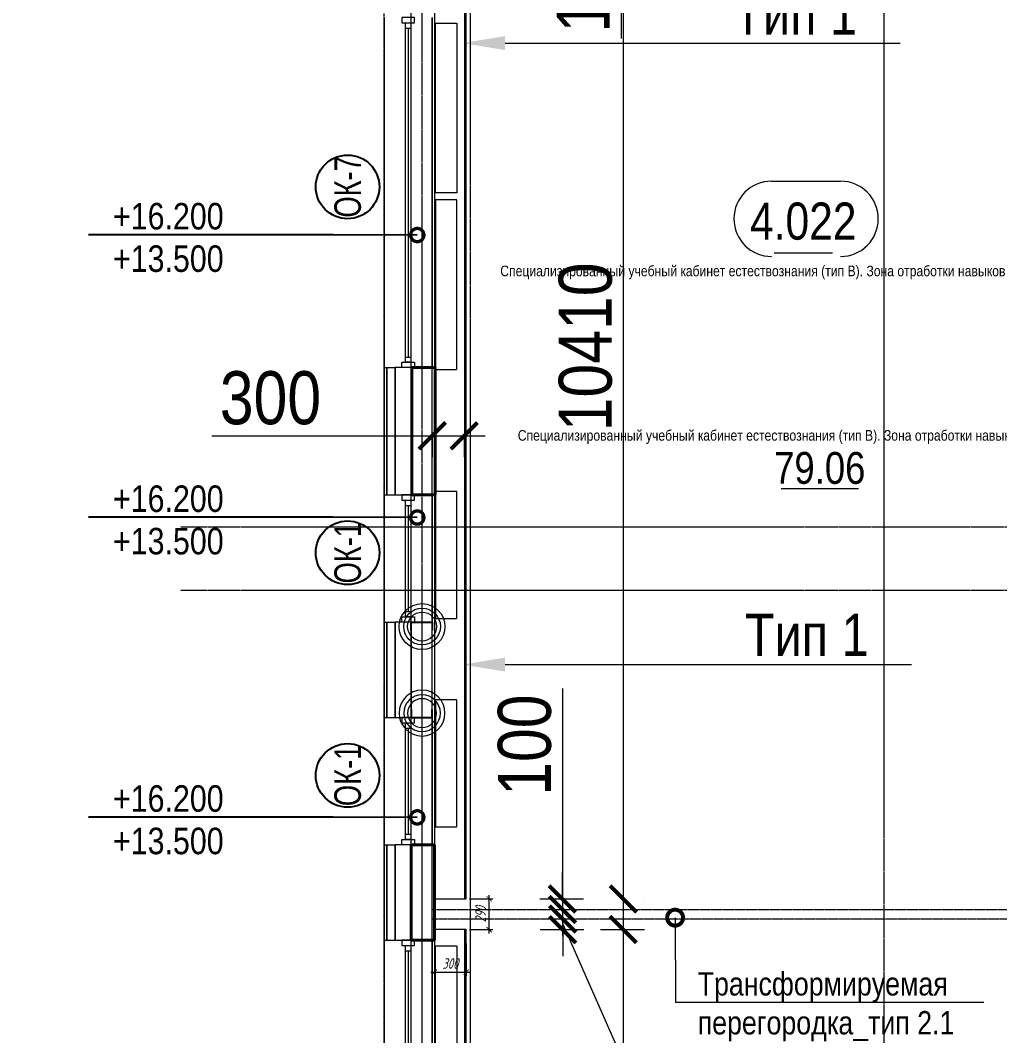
# Model space of a CAD drawing. Header units: millimetres. Extents: x -65509 to 912790, y 446 to 713294.
# Drawn here: x 431416 to 440651, y 537783 to 547358 of the extents above; entities that cross this region are included whole.
import ezdxf
from ezdxf import colors
from ezdxf.entities.mleader import LeaderData, LeaderLine
from ezdxf.enums import TextEntityAlignment as Align
from ezdxf.math import Vec2, Vec3

# ---------------------------------------------------------------- set-up
doc = ezdxf.new("R2010")
doc.units = ezdxf.units.MM
for name, pattern in [('ADSK_Невидимые', [5, 3, -2]), ('CENTER2', [28.575, 19.05, -3.175, 3.175, -3.175]), ('DASHED', [19.05, 12.7, -6.35]), ('HIDDEN2', [4.7625, 3.175, -1.5875])]:
    doc.linetypes.add(name, pattern=pattern)
doc.layers.get('Defpoints').update_dxf_attribs({"color": 250})
for name, color, linetype, lineweight in [('A-AREA', 250, 'Continuous', 15), ('A-Wall_Материал_Газоблок_Контур', 250, 'Continuous', 0), ('АР_Area', 250, 'Continuous', 5), ('АР_Колонны', 250, 'Continuous', 30), ('АР_Окна', 250, 'Continuous', 5), ('АР_Окна марка', 250, 'Continuous', 9), ('АР_площадь пом', 250, 'Continuous', 5), ('АР_Размеры обшивки', 250, 'Continuous', 5), ('АР_Стены ЖБ', 250, 'Continuous', 35), ('АР_Стены ПЕНОблок', 250, 'Continuous', 20), ('АР_Тонкая', 250, 'Continuous', 5), ('АР_Утеплитель', 250, 'Continuous', 0), ('КМ_Фахверки', 250, 'Continuous', 25), ('Марка окна', 250, 'Continuous', 25), ('Размеры зашивки ГКЛ', 250, 'Continuous', 0), ('РД_Оси_100', 250, 'Continuous', 0), ('ТХ_Оборудование', 250, 'Continuous', 9)]:
    doc.layers.add(name, color=color, linetype=linetype, lineweight=lineweight)
doc.layers.add('АР_Делит', color=250, linetype='Continuous', lineweight=0, plot=False)
doc.layers.add('АР_Отопительные приборы', color=1, linetype='HIDDEN2', lineweight=0, true_color=0xff0000)
doc.layers.add('Зашивка радиаторов тип 1 (фанера и МДФ)', color=7, linetype='Continuous', lineweight=0, true_color=0x000085)
doc.styles.add('Arial_09', font='ARIALN.TTF', dxfattribs={"width": 0.9})
doc.styles.add('Isocpeur3', font='isocpeur.ttf')
doc.styles.add('style1', font='ARIALN.TTF')
doc.styles.add('T_dim', font='romans.shx', dxfattribs={"width": 0.7, "oblique": 15})
doc.dimstyles.new('1-50', dxfattribs={"dimscale": 50, "dimtxt": 2, "dimasz": 1, "dimexe": 0.7, "dimexo": 0.6, "dimtad": 1, "dimdec": 0, "dimlfac": -1, "dimtxsty": 'T_dim', "dimblk1": 'ARCHTICK', "dimblk2": 'ARCHTICK', "dimsah": 1, "dimcen": 0, "dimdle": 0.7, "dimclrd": 256, "dimclre": 256, "dimadec": 0, "dimazin": 0, "dimtfac": 1, "dimtdec": 0, "dimtmove": 1, "dimatfit": 3, "dimfxl": 25, "dimlwd": -1, "dimlwe": -1, "dimarcsym": 2})
doc.dimstyles.new('Dim200_ареал', dxfattribs={"dimscale": 100, "dimtxt": 5, "dimasz": 2.5, "dimexe": 2, "dimexo": 2, "dimgap": 1, "dimtad": 1, "dimzin": 12, "dimdsep": 46, "dimtxsty": 'style1', "dimblk": 'ARCHTICK', "dimcen": 3, "dimdle": 2, "dimclrd": 256, "dimclre": 256, "dimaunit": 1, "dimadec": 0, "dimazin": 3, "dimtfac": 1, "dimtmove": 1, "dimatfit": 3, "dimldrblk": 'OPEN30', "dimfxl": 5, "dimfxlon": 1, "dimtolj": 1, "dimtzin": 0, "dimlwd": 9, "dimlwe": 9, "dimarcsym": 0})

# ---------------------------------------------------------------- blocks, each defined once
blk = doc.blocks.new('_DotSmall')
at = {"color": 0, "linetype": 'ByBlock', "const_width": 0.5}
blk.add_lwpolyline([(-0.0625, 0, 1), (0.0625, 0, 1)], format="xyb", close=True, dxfattribs=at)
blk = doc.blocks.new('Ф_пеноблок 200')
at = {"layer": 'АР_Делит', "color": 1}
for radius in [216.3, 173, 136.2]:
    blk.add_circle((103.4, -41.9), radius, dxfattribs=at)
at = {"layer": 'КМ_Фахверки'}
blk.add_lwpolyline([(0, -75), (0, 0), (200, 0), (200, -75)], dxfattribs=at)
blk = doc.blocks.new('СОШ_2200_АР_ОСИ_М100_28.05.24')
at = {"layer": 'АР_Делит', "color": 5, "linetype": 'DASHED'}
blk.add_lwpolyline([(114955, 135155), (114955, -355), (93595.036, -355), (93595.036, 13855), (94145, 13855), (94145, 68320), (66055, 68320), (66055, 13857.73), (83455, 13857.73), (83455, -355), (45245, -355), (45245, 13145), (44695, 13145), (44695, 26755), (45245, 26755), (45245, 68320), (20455, 68320), (20455, 26755), (27955, 26755), (27955, 13145), (-355, 13145), (-355, 100855), (37145, 100855), (37145, 129155)], dxfattribs=at)
at = {"layer": 'РД_Оси_100', "linetype": 'CENTER2'}
blk.add_line((49960, -6155), (49960, 139938.679), dxfattribs=at)
for points in [[(45530, 139938.679), (45600, 139538.679), (45600, -6163.457)], [(46060, -6163.105), (46060, 139538.679), (46130, 139938.679)], [(43327.994, 36300), (71363.995, 36300)], [(43327.994, 35700), (71363.995, 35700)]]:
    blk.add_lwpolyline(points, dxfattribs=at)
blk = doc.blocks.new('_ArchTick')
at = {"color": 0, "linetype": 'ByBlock', "const_width": 0.15}
blk.add_lwpolyline([(-0.5, -0.5), (0.5, 0.5)], dxfattribs=at)
blk = doc.blocks.new('*D824')
at = {"layer": 'Defpoints', "color": 0, "lineweight": 25, "transparency": 16777216}
for p in [(435621, 539073.3), (435837.5, 539073.3), (435621, 538783.3)]:
    blk.add_point(p, dxfattribs=at)
at = {"layer": 'АР_Делит', "color": 0, "transparency": 16777216}
for p, q in [((435651, 539073.3), (435872.5, 539073.3)), ((435837.5, 538748.3), (435837.5, 539108.3)), ((435651, 538783.3), (435872.5, 538783.3))]:
    blk.add_line(p, q, dxfattribs=at)
at = {"layer": 'АР_Делит', "color": 0, "transparency": 16777216, "xscale": 50, "yscale": 50, "zscale": 50}
for p, rotation in [((435837.5, 539073.3), 90), ((435837.5, 538783.3), 270)]:
    blk.add_blockref('_ArchTick', p, dxfattribs=dict(at, rotation=rotation))
at = {"layer": 'АР_Делит', "color": 0, "transparency": 16777216, "insert": (435756.2, 538928.3), "char_height": 100, "attachment_point": 5, "rotation": 90, "style": 'T_dim'}
blk.add_mtext('290', dxfattribs=at)
blk = doc.blocks.new('*D825')
at = {"layer": 'Defpoints', "color": 0, "lineweight": 25, "transparency": 16777216}
for p in [(435320.9, 538683.3), (435621, 538683.3), (435621, 538382.6)]:
    blk.add_point(p, dxfattribs=at)
at = {"layer": 'АР_Делит', "color": 0, "transparency": 16777216}
for p, q in [((435320.9, 538653.3), (435320.9, 538347.6)), ((435621, 538653.3), (435621, 538347.6)), ((435285.9, 538382.6), (435656, 538382.6))]:
    blk.add_line(p, q, dxfattribs=at)
at = {"layer": 'АР_Делит', "color": 0, "transparency": 16777216, "xscale": 50, "yscale": 50, "zscale": 50, "rotation": 180}
blk.add_blockref('_ArchTick', (435320.9, 538382.6), dxfattribs=at)
at = {"layer": 'АР_Делит', "color": 0, "transparency": 16777216, "xscale": 50, "yscale": 50, "zscale": 50}
blk.add_blockref('_ArchTick', (435621, 538382.6), dxfattribs=at)
at = {"layer": 'АР_Делит', "color": 0, "transparency": 16777216, "insert": (435470.9, 538463.8), "char_height": 100, "attachment_point": 5, "style": 'T_dim'}
blk.add_mtext('300', dxfattribs=at)
blk = doc.blocks.new('Bottom_L_1600')
at = {"layer": 'АР_Отопительные приборы'}
blk.add_lwpolyline([(800, -100), (-800, -100), (-800, 100), (800, 100)], close=True, dxfattribs=at)
blk = doc.blocks.new('Bottom_R_1200')
at = {"layer": 'АР_Отопительные приборы'}
blk.add_lwpolyline([(-600, -100), (600, -100), (600, 100), (-600, 100)], close=True, dxfattribs=at)
blk = doc.blocks.new('Bottom_R_1600')
at = {"layer": 'АР_Отопительные приборы'}
blk.add_lwpolyline([(-800, -100), (800, -100), (800, 100), (-800, 100)], close=True, dxfattribs=at)
blk = doc.blocks.new('*D684')
at = {"layer": 'Defpoints', "color": 0, "lineweight": 25, "transparency": 16777216}
for p in [(436695.4, 549483.6, 400000), (436695.2, 539073.3, 400000), (437102, 539073.3)]:
    blk.add_point(p, dxfattribs=at)
at = {"layer": 'АР_Размеры обшивки', "lineweight": 9, "transparency": 16777216}
for p, q in [((437102, 549683.6), (437102, 538873.3)), ((437300.9, 549483.6), (437302, 549483.6)), ((437300.9, 539073.3), (437302, 539073.3))]:
    blk.add_line(p, q, dxfattribs=at)
at = {"layer": 'АР_Размеры обшивки', "lineweight": 9, "transparency": 16777216, "xscale": 250, "yscale": 250, "zscale": 250}
for p, rotation in [((437102, 549483.6), 90), ((437102, 539073.3), 270)]:
    blk.add_blockref('_ArchTick', p, dxfattribs=dict(at, rotation=rotation))
at = {"layer": 'АР_Размеры обшивки', "color": 0, "transparency": 16777216, "insert": (436746.7, 544278.5), "char_height": 500, "attachment_point": 5, "rotation": 90, "style": 'style1'}
blk.add_mtext('\\A1;10410', dxfattribs=at)
blk = doc.blocks.new('_Open30')
at = {"color": 0, "linetype": 'ByBlock', "lineweight": -2}
for p, q in [((-1, 0.268), (0, 0)), ((0, 0), (-1, -0.268)), ((0, 0), (-1, 0))]:
    blk.add_line(p, q, dxfattribs=at)
blk = doc.blocks.new('*D685')
at = {"layer": 'Defpoints', "color": 0, "lineweight": 25, "transparency": 16777216}
for p in [(436687.9, 538783.8), (436695.4, 527693.3), (437100.9, 527693.3)]:
    blk.add_point(p, dxfattribs=at)
at = {"layer": 'АР_Размеры обшивки', "lineweight": 9, "transparency": 16777216}
for p, q in [((437100.9, 538983.8), (437100.9, 527493.3)), ((436887.9, 538783.8), (437300.9, 538783.8)), ((436895.4, 527693.3), (437300.9, 527693.3))]:
    blk.add_line(p, q, dxfattribs=at)
at = {"layer": 'АР_Размеры обшивки', "lineweight": 9, "transparency": 16777216, "xscale": 250, "yscale": 250, "zscale": 250}
for p, rotation in [((437100.9, 538783.8), 90), ((437100.9, 527693.3), 270)]:
    blk.add_blockref('_ArchTick', p, dxfattribs=dict(at, rotation=rotation))
at = {"layer": 'АР_Размеры обшивки', "color": 0, "transparency": 16777216, "insert": (436745.6, 533238.5), "char_height": 500, "attachment_point": 5, "rotation": 90, "style": 'style1'}
blk.add_mtext('\\A1;11090', dxfattribs=at)
blk = doc.blocks.new('*D699')
at = {"layer": 'Defpoints', "color": 0, "lineweight": 25, "transparency": 16777216}
for p in [(436117.9, 538883.3, 400000), (436530.9, 538883.3), (436117.9, 538783.8)]:
    blk.add_point(p, dxfattribs=at)
at = {"layer": 'АР_Размеры обшивки', "lineweight": 9, "transparency": 16777216}
for p, q in [((436530.9, 538883.3), (436530.9, 539133.3)), ((436530.9, 538783.8), (436530.9, 538883.3)), ((436530.9, 538783.8), (436530.9, 538883.3)), ((436729.8, 538883.3), (436730.9, 538883.3)), ((436530.9, 538833.5), (437094.9, 537555.3)), ((436317.9, 538783.8), (436730.9, 538783.8)), ((436530.9, 538783.8), (436530.9, 538533.8)), ((437094.9, 537555.3), (437094.9, 536489.3))]:
    blk.add_line(p, q, dxfattribs=at)
at = {"layer": 'АР_Размеры обшивки', "lineweight": 9, "transparency": 16777216, "xscale": 250, "yscale": 250, "zscale": 250}
for p, rotation in [((436530.9, 538883.3), 270), ((436530.9, 538783.8), 90)]:
    blk.add_blockref('_ArchTick', p, dxfattribs=dict(at, rotation=rotation))
at = {"layer": 'АР_Размеры обшивки', "color": 0, "transparency": 16777216, "insert": (436739.6, 537022.3), "char_height": 500, "attachment_point": 5, "rotation": 90, "style": 'style1'}
blk.add_mtext('\\A1;100', dxfattribs=at)
blk = doc.blocks.new('*D700')
at = {"layer": 'Defpoints', "color": 0, "lineweight": 25, "transparency": 16777216}
for p in [(436114.9, 539072.8), (436114.9, 538973.3, 400000), (436527.9, 538973.3)]:
    blk.add_point(p, dxfattribs=at)
at = {"layer": 'АР_Размеры обшивки', "lineweight": 9, "transparency": 16777216}
for p, q in [((436527.9, 541056.2), (436527.9, 539072.8)), ((436527.9, 539072.8), (436527.9, 539322.8)), ((436314.9, 539072.8), (436727.9, 539072.8)), ((436527.9, 539072.8), (436527.9, 538973.3)), ((436527.9, 539072.8), (436527.9, 538973.3)), ((436527.9, 538973.3), (436527.9, 538723.3)), ((436726.8, 538973.3), (436727.9, 538973.3))]:
    blk.add_line(p, q, dxfattribs=at)
at = {"layer": 'АР_Размеры обшивки', "lineweight": 9, "transparency": 16777216, "xscale": 250, "yscale": 250, "zscale": 250}
for p, rotation in [((436527.9, 539072.8), 270), ((436527.9, 538973.3), 90)]:
    blk.add_blockref('_ArchTick', p, dxfattribs=dict(at, rotation=rotation))
at = {"layer": 'АР_Размеры обшивки', "color": 0, "transparency": 16777216, "insert": (436172.6, 540523.3), "char_height": 500, "attachment_point": 5, "rotation": 90, "style": 'style1'}
blk.add_mtext('\\A1;100', dxfattribs=at)
blk = doc.blocks.new('*D782')
at = {"layer": 'Defpoints', "color": 0, "lineweight": 25, "transparency": 16777216}
for p in [(436105.4, 549580.6, 400000), (436518.4, 549580.6), (436105.4, 549481.1)]:
    blk.add_point(p, dxfattribs=at)
at = {"layer": 'АР_Размеры обшивки', "lineweight": 9, "transparency": 16777216}
for p, q in [((436518.4, 549580.6), (436518.4, 549830.6)), ((436518.4, 549481.1), (436518.4, 549580.6)), ((436518.4, 549481.1), (436518.4, 549580.6)), ((436518.4, 549530.8), (437082.4, 548252.6)), ((436717.4, 549580.6), (436718.4, 549580.6)), ((436305.4, 549481.1), (436718.4, 549481.1)), ((436518.4, 549481.1), (436518.4, 549231.1)), ((437082.4, 548252.6), (437082.4, 547186.6))]:
    blk.add_line(p, q, dxfattribs=at)
at = {"layer": 'АР_Размеры обшивки', "lineweight": 9, "transparency": 16777216, "xscale": 250, "yscale": 250, "zscale": 250}
for p, rotation in [((436518.4, 549580.6), 270), ((436518.4, 549481.1), 90)]:
    blk.add_blockref('_ArchTick', p, dxfattribs=dict(at, rotation=rotation))
at = {"layer": 'АР_Размеры обшивки', "color": 0, "transparency": 16777216, "insert": (436727.2, 547719.6), "char_height": 500, "attachment_point": 5, "rotation": 90, "style": 'style1'}
blk.add_mtext('\\A1;100', dxfattribs=at)
blk = doc.blocks.new('*D784')
at = {"layer": 'Defpoints', "color": 0, "lineweight": 25, "transparency": 16777216}
for p in [(435300.9, 543656.3), (435600.9, 543656.3), (435600.9, 543440.3)]:
    blk.add_point(p, dxfattribs=at)
at = {"layer": 'АР_Размеры обшивки', "lineweight": 9, "transparency": 16777216}
for p, q in [((433222.8, 543440.3), (435300.9, 543440.3)), ((435100.9, 543440.3), (435800.9, 543440.3)), ((435300.9, 543456.3), (435300.9, 543240.3)), ((435600.9, 543456.3), (435600.9, 543240.3))]:
    blk.add_line(p, q, dxfattribs=at)
at = {"layer": 'АР_Размеры обшивки', "lineweight": 9, "transparency": 16777216, "xscale": 250, "yscale": 250, "zscale": 250, "rotation": 180}
blk.add_blockref('_ArchTick', (435300.9, 543440.3), dxfattribs=at)
at = {"layer": 'АР_Размеры обшивки', "lineweight": 9, "transparency": 16777216, "xscale": 250, "yscale": 250, "zscale": 250}
blk.add_blockref('_ArchTick', (435600.9, 543440.3), dxfattribs=at)
at = {"layer": 'АР_Размеры обшивки', "color": 0, "transparency": 16777216, "insert": (433774.9, 543795.6), "char_height": 500, "attachment_point": 5, "style": 'style1'}
blk.add_mtext('\\A1;300', dxfattribs=at)
blk = doc.blocks.new('MOK-МаркаПом_овал_ареал')
for p, q in [((-2.986, 3.764), (3.522, 3.764)), ((-2.75, -3), (2.75, -3))]:
    blk.add_line(p, q)
for centre, radius, start, end in [((-2.986, 0.215), 3.55, 90, 270), ((3.522, 0.215), 3.55, 270, 90), ((-7.411, 0), 7.161, 0, 0.00095)]:
    blk.add_arc(centre, radius, start, end)
at = {"color": 0, "style": 'style1'}
blk.add_attdef('АР-ПОМЕЩЕНИЕ:НОМЕР', text='', height=3, dxfattribs=at).set_placement((0.261, 0), align=Align.MIDDLE)
blk = doc.blocks.new('MOK-МаркаПомещения1')
at = {"layer": 'A-AREA', "color": 0}
blk.add_line((-3.651, -1.944), (3.649, -1.944), dxfattribs=at)
at = {"layer": 'A-AREA', "color": 0, "style": 'style1'}
blk.add_attdef('АР-ПОМЕЩЕНИЕ:ПЛОЩАДЬ', text='', height=3, dxfattribs=at).set_placement((0, 0), align=Align.MIDDLE)
at = {"layer": 'Defpoints', "style": 'style1', "flags": 8}
blk.add_attdef('АР-ПОМЕЩЕНИЕ:НАИМЕНОВАНИЕ', text='', height=1, dxfattribs=at).set_placement((0, 2.956), align=Align.MIDDLE)
blk = doc.blocks.new('МОК-Наименование')
at = {"layer": 'Defpoints'}
blk.add_circle((0, 0), 3, dxfattribs=at)
at = {"color": 0, "linetype": 'ByBlock', "lineweight": -2, "style": 'Isocpeur3', "width": 0.8, "flags": 4}
blk.add_attdef('АР-ОКНО:НАИМЕНОВАНИЕ', text='', height=2.5, dxfattribs=at).set_placement((0, 0), align=Align.MIDDLE)

msp = doc.modelspace()

# ---------------------------------------------------------------- linework, layer by layer
at = {"layer": 'A-Wall_Материал_Газоблок_Контур', "linetype": 'Continuous', "lineweight": 0}
for p, q in [((435300.882, 544083.318), (435300.882, 547383.318)), ((435300.882, 541683.318), (435300.882, 542883.318)), ((435300.882, 539583.318), (435300.882, 540783.318)), ((434845.882, 538683.318), (434845.882, 535383.318)), ((435300.882, 535383.318), (435300.882, 538683.318))]:
    msp.add_line(p, q, dxfattribs=at)
at = {"layer": 'АР_Колонны', "linetype": 'HIDDEN2', "lineweight": 25}
for p, q in [((435107.36, 544083.318), (435327.36, 544083.318)), ((435327.36, 544083.318), (435327.36, 542883.318)), ((435320.882, 539583.318), (435320.882, 538683.318)), ((435320.882, 538683.318), (435100.882, 538683.318))]:
    msp.add_line(p, q, dxfattribs=at)
at = {"layer": 'АР_Колонны', "linetype": 'Continuous', "lineweight": 35}
for p, q in [((435327.36, 544083.318), (435107.36, 544083.318)), ((435327.36, 542883.318), (435327.36, 544083.318)), ((435320.882, 538683.318), (435320.882, 539583.318)), ((435100.882, 538683.318), (435320.882, 538683.318))]:
    msp.add_line(p, q, dxfattribs=at)
at = {"layer": 'АР_Окна', "linetype": 'Continuous', "lineweight": 5}
for p, q in [((435300.882, 547383.318), (435300.882, 544083.318)), ((435048.382, 547283.318), (435098.382, 547283.318)), ((435048.382, 544183.318), (435098.382, 544183.318)), ((435300.882, 542883.318), (435300.882, 541683.318)), ((435048.382, 541783.318), (435098.382, 541783.318)), ((435300.882, 540783.318), (435300.882, 539583.318)), ((435048.382, 540683.318), (435098.382, 540683.318)), ((434845.882, 538683.318), (434845.882, 535383.318)), ((435300.882, 538683.318), (435300.882, 535383.318)), ((435048.382, 538583.318), (435098.382, 538583.318)), ((435073.382, 538583.318), (435073.382, 535483.318))]:
    msp.add_line(p, q, dxfattribs=at)
for points in [[(435133.382, 547333.318), (435133.382, 547383.318), (435013.382, 547383.318), (435013.382, 547333.318)], [(435133.382, 544133.318), (435133.382, 544083.318), (435013.382, 544083.318), (435013.382, 544133.318)], [(435133.382, 541733.318), (435133.382, 541683.318), (435013.382, 541683.318), (435013.382, 541733.318)], [(435133.382, 540733.318), (435133.382, 540783.318), (435013.382, 540783.318), (435013.382, 540733.318)], [(435133.382, 538633.318), (435133.382, 538683.318), (435013.382, 538683.318), (435013.382, 538633.318)], [(435048.382, 538633.318), (435098.382, 538633.318), (435098.382, 535433.318), (435048.382, 535433.318)]]:
    msp.add_lwpolyline(points, close=True, dxfattribs=at)
at = {"layer": 'АР_Стены ЖБ', "linetype": 'Continuous', "lineweight": 40}
for p, q in [((435327.36, 544083.318), (435107.36, 544083.318)), ((435327.36, 542883.318), (435327.36, 544083.318)), ((435320.882, 538683.318), (435320.882, 539583.318)), ((435100.882, 538683.318), (435320.882, 538683.318))]:
    msp.add_line(p, q, dxfattribs=at)
at = {"layer": 'АР_Стены ПЕНОблок', "linetype": 'Continuous', "lineweight": 20}
for p, q in [((435300.882, 544083.318), (435100.882, 544083.318)), ((435300.882, 542883.318), (435300.882, 544083.318)), ((435300.882, 541683.318), (435100.882, 541683.318)), ((435100.882, 541683.318), (435100.882, 540783.318)), ((435300.882, 540783.318), (435300.882, 541683.318)), ((435100.882, 540783.318), (435300.882, 540783.318)), ((435300.882, 538683.318), (435300.882, 539583.318)), ((435100.882, 538683.318), (435300.882, 538683.318))]:
    msp.add_line(p, q, dxfattribs=at)
at = {"layer": 'АР_Тонкая', "linetype": 'Continuous', "lineweight": 5}
for p, q in [((434845.882, 544083.318), (434950.882, 544083.318)), ((434845.882, 541683.318), (434950.882, 541683.318)), ((434845.882, 541683.318), (434845.882, 540783.318)), ((434870.882, 541683.318), (434870.882, 540783.318)), ((434870.882, 540783.318), (434870.882, 541683.318)), ((434950.882, 540783.318), (434950.882, 541683.318)), ((434845.882, 540783.318), (434950.882, 540783.318)), ((434845.882, 538683.318), (434950.882, 538683.318))]:
    msp.add_line(p, q, dxfattribs=at)
at = {"layer": 'АР_Утеплитель', "linetype": 'Continuous', "lineweight": 0}
for p, q in [((435100.882, 544083.318), (434950.882, 544083.318)), ((435100.882, 541683.318), (434950.882, 541683.318)), ((434950.882, 541683.318), (434950.882, 540783.318)), ((435100.882, 540783.318), (435100.882, 541683.318)), ((434950.882, 540783.318), (435100.882, 540783.318)), ((434950.882, 538683.318), (435100.882, 538683.318))]:
    msp.add_line(p, q, dxfattribs=at)
at = {"layer": 'Зашивка радиаторов тип 1 (фанера и МДФ)', "linetype": 'Continuous', "lineweight": 0}
for p, q in [((435320.88, 549480.602), (435320.688, 539073.318)), ((435608.188, 539073.313), (435608.38, 549480.597)), ((435608.38, 549480.597), (435608.188, 539073.313)), ((435620.688, 539073.313), (435620.88, 549480.597)), ((435320.688, 539073.318), (435620.688, 539073.313)), ((435608.382, 538783.319), (435320.882, 538783.318)), ((435320.882, 538783.318), (435320.884, 527693.318)), ((435608.384, 527693.318), (435608.382, 538783.319)), ((435620.882, 538783.319), (435608.382, 538783.319)), ((435608.382, 538783.319), (435608.384, 527693.318)), ((435620.884, 527693.318), (435620.882, 538783.319))]:
    msp.add_line(p, q, dxfattribs=at)
at = {"layer": 'ТХ_Оборудование', "linetype": 'ADSK_Невидимые'}
msp.add_lwpolyline([(435300.882, 538973.318), (442890.882, 538973.318), (442890.882, 538883.318), (435300.882, 538883.318)], close=True, dxfattribs=at)

# ---------------------------------------------------------------- block references
at = {"layer": 'АР_Area', "linetype": 'Continuous', "lineweight": 5}
ref = msp.add_blockref('MOK-МаркаПом_овал_ареал', (438799.085, 545465.003), dxfattribs=dict(at, xscale=100, yscale=100, zscale=100))
ref.add_attrib('АР-ПОМЕЩЕНИЕ:НОМЕР', '4.022', dxfattribs={"layer": '0', "color": 0, "height": 350, "style": 'style1'}).set_placement((438799.085, 545465.003), align=Align.MIDDLE)
ref.add_attrib('АР-ПОМЕЩЕНИЕ:НАИМЕНОВАНИЕ', 'Специализированный учебный кабинет естествознания (тип В). Зона отработки навыков первой помощи. ', dxfattribs={"layer": 'Defpoints', "color": 2, "height": 100, "style": 'style1'}).set_placement((438789.67, 544983.61), align=Align.MIDDLE)
at = {"layer": 'АР_Отопительные приборы', "rotation": 270}
for name, p in [('Bottom_L_1600', (435430.882, 546531.211)), ('Bottom_R_1600', (435430.882, 544865.979)), ('Bottom_R_1200', (435430.882, 542316.034)), ('Bottom_R_1200', (435430.882, 540351.497)), ('Bottom_L_1600', (435430.882, 537831.211))]:
    msp.add_blockref(name, p, dxfattribs=at)
at = {"layer": 'АР_площадь пом', "linetype": 'Continuous', "lineweight": 5}
ref = msp.add_blockref('MOK-МаркаПомещения1', (438954.501, 543137.459), dxfattribs=dict(at, xscale=100, yscale=100, zscale=100))
ref.add_attrib('АР-ПОМЕЩЕНИЕ:НАИМЕНОВАНИЕ', 'Специализированный учебный кабинет естествознания (тип В). Зона отработки навыков первой помощи. ', dxfattribs={"layer": 'Defpoints', "height": 100, "style": 'style1'}).set_placement((438954.501, 543433.022), align=Align.MIDDLE)
ref.add_attrib('АР-ПОМЕЩЕНИЕ:ПЛОЩАДЬ', '79.06', dxfattribs={"layer": 'A-AREA', "color": 0, "height": 300, "style": 'style1'}).set_placement((438954.501, 543137.459), align=Align.MIDDLE)
at = {"layer": 'КМ_Фахверки'}
msp.add_blockref('Ф_пеноблок 200', (435100.882, 541683.318), dxfattribs=at)
msp.add_blockref('Ф_пеноблок 200', (435100.882, 541683.318), dxfattribs=at)
at = {"layer": 'КМ_Фахверки', "xscale": -1, "rotation": 180}
msp.add_blockref('Ф_пеноблок 200', (435100.882, 540783.318), dxfattribs=at)
msp.add_blockref('Ф_пеноблок 200', (435100.882, 540783.318), dxfattribs=at)

# ---------------------------------------------------------------- dimensions: what is measured, and where the dimension line sits
at = {"layer": 'АР_Делит'}
dim = msp.add_linear_dim(base=(435837.452, 539073.318), p1=(435620.965, 538783.318), p2=(435620.965, 539073.318), angle=90, dimstyle='1-50', override={"dimclrd": 0, "dimclre": 0}, dxfattribs=at)
dim.commit()
dim.dimension.update_dxf_attribs({"geometry": '*D824', "text_midpoint": (435756.202, 538928.318)})
dim = msp.add_linear_dim(base=(435620.965, 538382.585), p1=(435320.882, 538683.318), p2=(435620.965, 538683.318), dimstyle='1-50', override={"dimclrd": 0, "dimclre": 0}, dxfattribs=at)
dim.commit()
dim.dimension.update_dxf_attribs({"geometry": '*D825', "text_midpoint": (435470.924, 538463.835)})
at = {"layer": 'АР_Размеры обшивки'}
for base, p1, p2, picture, middle in [((436518.442, 549580.604), (436105.442, 549481.065), (436105.442, 549580.604, 400000), '*D782', (437082.442, 548152.552)), ((436527.889, 538973.318), (436114.911, 539072.849), (436114.911, 538973.318, 400000), '*D700', (436239.882, 540523.266)), ((436530.889, 538883.318), (436117.889, 538783.78), (436117.889, 538883.318, 400000), '*D699', (437094.889, 537455.266))]:
    dim = msp.add_linear_dim(base=base, p1=p1, p2=p2, angle=90, dimstyle='Dim200_ареал', override={"dimdec": 0}, dxfattribs=at)
    dim.commit()
    dim.dimension.update_dxf_attribs({"geometry": picture, "text_midpoint": middle, "dimtype": 160})
for base, p1, p2, picture, middle in [((437102.005, 539073.313, -400000), (436695.38, 549483.597), (436695.188, 539073.313), '*D684', (436746.719, 544278.455, -400000)), ((437100.889, 527693.318), (436687.889, 538783.78), (436695.384, 527693.318), '*D685', (436745.602, 533238.549))]:
    dim = msp.add_linear_dim(base=base, p1=p1, p2=p2, angle=90, dimstyle='Dim200_ареал', override={"dimdec": 0}, dxfattribs=at)
    dim.commit()
    dim.dimension.update_dxf_attribs({"geometry": picture, "text_midpoint": middle})
dim = msp.add_linear_dim(base=(435600.882, 543440.266), p1=(435300.882, 543656.266), p2=(435600.882, 543656.262), dimstyle='Dim200_ареал', override={"dimdec": 0}, dxfattribs=at)
dim.commit()
dim.dimension.update_dxf_attribs({"geometry": '*D784', "text_midpoint": (433774.882, 543272.209), "dimtype": 160})

# ---------------------------------------------------------------- leaders
at = {"layer": 'Марка окна', "lineweight": 0, "ltscale": 20}
ml = msp.add_multileader_mtext('Standard', dxfattribs=at)
ml.set_content('+16.200\\P+13.500', color=256, style='style1')
ml.set_leader_properties(color=256, linetype='ByLayer', lineweight=-1)
ml.set_arrow_properties(name='DOTSMALL')
ml.build(insert=Vec2(0, 0))
ml.multileader.update_dxf_attribs({"text_left_attachment_type": 6, "text_right_attachment_type": 6, "dogleg_length": 200, "arrow_head_size": 250})
ctx = ml.context
ctx.base_point, ctx.char_height, ctx.arrow_head_size, ctx.landing_gap_size, ctx.plane_origin = Vec3(432290.1, 545335.958), 250, 250, 0, Vec3(432685.077, 544651.431)
ctx.left_attachment, ctx.right_attachment = 6, 6
notes = []
notes.append((ctx, [(0, (1, 1, 0), (434365.177, 545335.958), (-1, 0), 1061.605, [(0, [(435159.291, 545333.288)], 0, [])])]))
ctx.mtext.insert, ctx.mtext.line_spacing_factor, ctx.mtext.flow_direction = Vec3(432290.1, 545635.958), 0.96, 5
ctx.mtext.has_bg_fill, ctx.mtext.bg_color, ctx.mtext.bg_scale_factor, ctx.mtext.bg_transparency, ctx.mtext.use_window_bg_color = 1, -1027028792, 1.5, 0, 1
ml = msp.add_multileader_mtext('Standard', dxfattribs=at)
ml.set_content('+16.200\\P+13.500', color=256, style='style1')
ml.set_leader_properties(color=256, linetype='ByLayer', lineweight=-1)
ml.set_arrow_properties(name='DOTSMALL')
ml.build(insert=Vec2(0, 0))
ml.multileader.update_dxf_attribs({"text_left_attachment_type": 6, "text_right_attachment_type": 6, "dogleg_length": 200, "arrow_head_size": 250})
ctx = ml.context
ctx.base_point, ctx.char_height, ctx.arrow_head_size, ctx.landing_gap_size, ctx.plane_origin = Vec3(432290.1, 542672.175), 250, 250, 0, Vec3(432685.077, 541987.648)
ctx.left_attachment, ctx.right_attachment = 6, 6
notes.append((ctx, [(0, (1, 1, 0), (434365.177, 542672.175), (-1, 0), 1061.605, [(0, [(435159.291, 542669.505)], 0, [])])]))
ctx.mtext.insert, ctx.mtext.line_spacing_factor, ctx.mtext.flow_direction = Vec3(432290.1, 542972.175), 0.96, 5
ctx.mtext.has_bg_fill, ctx.mtext.bg_color, ctx.mtext.bg_scale_factor, ctx.mtext.bg_transparency, ctx.mtext.use_window_bg_color = 1, -1027028792, 1.5, 0, 1
ml = msp.add_multileader_mtext('Standard', dxfattribs=at)
ml.set_content('+16.200\\P+13.500', color=256, style='style1')
ml.set_leader_properties(color=256, linetype='ByLayer', lineweight=-1)
ml.set_arrow_properties(name='DOTSMALL')
ml.build(insert=Vec2(0, 0))
ml.multileader.update_dxf_attribs({"text_left_attachment_type": 6, "text_right_attachment_type": 6, "dogleg_length": 200, "arrow_head_size": 250})
ctx = ml.context
ctx.base_point, ctx.char_height, ctx.arrow_head_size, ctx.landing_gap_size, ctx.plane_origin = Vec3(432290.1, 539844.668), 250, 250, 0, Vec3(432685.077, 539160.141)
ctx.left_attachment, ctx.right_attachment = 6, 6
notes.append((ctx, [(0, (1, 1, 0), (434365.177, 539844.668), (-1, 0), 1061.605, [(0, [(435159.291, 539841.998)], 0, [])])]))
ctx.mtext.insert, ctx.mtext.line_spacing_factor, ctx.mtext.flow_direction = Vec3(432290.1, 540144.668), 0.96, 5
ctx.mtext.has_bg_fill, ctx.mtext.bg_color, ctx.mtext.bg_scale_factor, ctx.mtext.bg_transparency, ctx.mtext.use_window_bg_color = 1, -1027028792, 1.5, 0, 1
at = {"layer": 'Размеры зашивки ГКЛ'}
ml = msp.add_multileader_mtext('Standard', dxfattribs=at)
ml.set_content('\\pxsm1;Тип 1 ', color=(0, 0, 138), style='style1')
ml.set_leader_properties(color=256, linetype='ByLayer', lineweight=9)
ml.build(insert=Vec2(0, 0))
ml.multileader.update_dxf_attribs({"has_dogleg": 0, "text_left_attachment_type": 6, "text_right_attachment_type": 6, "text_bottom_attachment_type": 10, "dogleg_length": 25, "arrow_head_size": 400})
ctx = ml.context
ctx.base_point, ctx.char_height, ctx.arrow_head_size, ctx.landing_gap_size, ctx.plane_origin = Vec3(438089.831, 547143.37), 400, 400, 50, Vec3(429793.145, 554113.935)
ctx.left_attachment, ctx.right_attachment, ctx.top_attachment = 6, 6, 10
notes.append((ctx, [(0, (1, 1, 0), (438064.831, 547143.37), (1, 0), 25, [(1, [(435587.276, 547143.37)], 0, [])])]))
ctx.mtext.insert, ctx.mtext.width, ctx.mtext.defined_height, ctx.mtext.line_spacing_factor, ctx.mtext.flow_direction = Vec3(438139.831, 547623.37), 1668.44707, 600, 0.3, 5
ml = msp.add_multileader_mtext('Standard', dxfattribs=at)
ml.set_content('\\pxsm1;Тип 1 ', color=(0, 0, 138), style='style1')
ml.set_leader_properties(color=256, linetype='ByLayer', lineweight=9)
ml.build(insert=Vec2(0, 0))
ml.multileader.update_dxf_attribs({"has_dogleg": 0, "text_left_attachment_type": 6, "text_right_attachment_type": 6, "text_bottom_attachment_type": 10, "dogleg_length": 25, "arrow_head_size": 400})
ctx = ml.context
ctx.base_point, ctx.char_height, ctx.arrow_head_size, ctx.landing_gap_size, ctx.plane_origin = Vec3(438198.739, 541282.825), 400, 400, 50, Vec3(429793.145, 548253.39)
ctx.left_attachment, ctx.right_attachment, ctx.top_attachment = 6, 6, 10
notes.append((ctx, [(0, (1, 1, 0), (438173.739, 541282.825), (1, 0), 25, [(1, [(435587.276, 541282.825)], 0, [])])]))
ctx.mtext.insert, ctx.mtext.width, ctx.mtext.defined_height, ctx.mtext.line_spacing_factor, ctx.mtext.flow_direction = Vec3(438248.739, 541762.825), 1668.44707, 600, 0.3, 5
at = {"layer": 'ТХ_Оборудование'}
ml = msp.add_multileader_mtext('Standard', dxfattribs=at)
ml.set_content('\\pxsm1;Трансформируемая перегородка_тип 2.1 см.раздел АИ ', color=256, style='style1')
ml.set_leader_properties(color=256, linetype='ByLayer', lineweight=9)
ml.set_arrow_properties(name='DOTSMALL')
ml.build(insert=Vec2(0, 0))
ml.multileader.update_dxf_attribs({"text_left_attachment_type": 6, "text_right_attachment_type": 6, "text_bottom_attachment_type": 10, "dogleg_length": 25, "arrow_head_size": 300})
ctx = ml.context
ctx.base_point, ctx.char_height, ctx.arrow_head_size, ctx.landing_gap_size, ctx.plane_origin = Vec3(437753.656, 538101.028), 220, 300, 50, Vec3(428662.318, 541563.733)
ctx.left_attachment, ctx.right_attachment, ctx.top_attachment = 6, 6, 10
notes.append((ctx, [(0, (1, 1, 0), (437595.646, 538101.028), (1, 0), 158.01, [(1, [(437590.593, 538896.25)], 0, [])])]))
ctx.mtext.insert, ctx.mtext.width, ctx.mtext.defined_height, ctx.mtext.line_spacing_factor, ctx.mtext.flow_direction = Vec3(437803.656, 538382.106), 2672.40951, 2067.07, 0.3, 5
for ctx, leaders in notes:
    for number, flags, end, landing, length, lines in leaders:
        leader = LeaderData()
        leader.index, (leader.has_last_leader_line, leader.has_dogleg_vector, leader.attachment_direction) = number, flags
        leader.last_leader_point, leader.dogleg_vector, leader.dogleg_length = Vec3(end), Vec3(landing), length
        for number, points, colour, breaks in lines:
            line = LeaderLine()
            line.index, line.vertices, line.color, line.breaks = number, Vec3.list(points), colors.encode_raw_color(colour), breaks
            leader.lines.append(line)
        ctx.leaders.append(leader)

# ---------------------------------------------------------------- next in the draw order: linework, layer by layer
at = {"layer": 'A-Wall_Материал_Газоблок_Контур', "linetype": 'Continuous', "lineweight": 0}
for p, q in [((434845.882, 547383.318), (434845.882, 544083.318)), ((434845.882, 542883.318), (434845.882, 541683.318)), ((434845.882, 540783.318), (434845.882, 539583.318))]:
    msp.add_line(p, q, dxfattribs=at)
at = {"layer": 'АР_Колонны', "linetype": 'HIDDEN2', "lineweight": 25}
for p, q in [((435107.36, 542883.318), (435107.36, 544083.318)), ((435327.36, 542883.318), (435107.36, 542883.318)), ((435100.882, 539583.318), (435320.882, 539583.318)), ((435100.882, 538683.318), (435100.882, 539583.318))]:
    msp.add_line(p, q, dxfattribs=at)
at = {"layer": 'АР_Колонны', "linetype": 'Continuous', "lineweight": 35}
for p, q in [((435107.36, 544083.318), (435107.36, 542883.318)), ((435107.36, 542883.318), (435327.36, 542883.318)), ((435320.882, 539583.318), (435100.882, 539583.318)), ((435100.882, 539583.318), (435100.882, 538683.318))]:
    msp.add_line(p, q, dxfattribs=at)
at = {"layer": 'АР_Окна', "linetype": 'Continuous', "lineweight": 5}
for p, q in [((434845.882, 547383.318), (434845.882, 544083.318)), ((435073.382, 547283.318), (435073.382, 544183.318)), ((434845.882, 542883.318), (434845.882, 541683.318)), ((435048.382, 542783.318), (435098.382, 542783.318)), ((435073.382, 542783.318), (435073.382, 541783.318)), ((434845.882, 540783.318), (434845.882, 539583.318)), ((435073.382, 540683.318), (435073.382, 539683.318)), ((435048.382, 539683.318), (435098.382, 539683.318))]:
    msp.add_line(p, q, dxfattribs=at)
for points in [[(435048.382, 547333.318), (435098.382, 547333.318), (435098.382, 544133.318), (435048.382, 544133.318)], [(435133.382, 542833.318), (435133.382, 542883.318), (435013.382, 542883.318), (435013.382, 542833.318)], [(435048.382, 542833.318), (435098.382, 542833.318), (435098.382, 541733.318), (435048.382, 541733.318)], [(435048.382, 540733.318), (435098.382, 540733.318), (435098.382, 539633.318), (435048.382, 539633.318)], [(435133.382, 539633.318), (435133.382, 539583.318), (435013.382, 539583.318), (435013.382, 539633.318)]]:
    msp.add_lwpolyline(points, close=True, dxfattribs=at)
at = {"layer": 'АР_Стены ЖБ', "linetype": 'Continuous', "lineweight": 40}
for p, q in [((435107.36, 544083.318), (435107.36, 542883.318)), ((435107.36, 542883.318), (435327.36, 542883.318)), ((435320.882, 539583.318), (435100.882, 539583.318)), ((435100.882, 539583.318), (435100.882, 538683.318))]:
    msp.add_line(p, q, dxfattribs=at)
at = {"layer": 'АР_Стены ПЕНОблок', "linetype": 'Continuous', "lineweight": 20}
for p, q in [((435100.882, 544083.318), (435100.882, 542883.318)), ((435100.882, 542883.318), (435300.882, 542883.318)), ((435300.882, 539583.318), (435100.882, 539583.318)), ((435100.882, 539583.318), (435100.882, 538683.318))]:
    msp.add_line(p, q, dxfattribs=at)
at = {"layer": 'АР_Тонкая', "linetype": 'Continuous', "lineweight": 5}
for p, q in [((434845.882, 544083.318), (434845.882, 542883.318)), ((434870.882, 544083.318), (434870.882, 542883.318)), ((434870.882, 542883.318), (434870.882, 544083.318)), ((434950.882, 542883.318), (434950.882, 544083.318)), ((434845.882, 542883.318), (434950.882, 542883.318)), ((434845.882, 539583.318), (434950.882, 539583.318)), ((434845.882, 539583.318), (434845.882, 538683.318)), ((434870.882, 539583.318), (434870.882, 538683.318)), ((434870.882, 538683.318), (434870.882, 539583.318)), ((434950.882, 538683.318), (434950.882, 539583.318))]:
    msp.add_line(p, q, dxfattribs=at)
at = {"layer": 'АР_Утеплитель', "linetype": 'Continuous', "lineweight": 0}
for p, q in [((434950.882, 544083.318), (434950.882, 542883.318)), ((435100.882, 542883.318), (435100.882, 544083.318)), ((434950.882, 542883.318), (435100.882, 542883.318)), ((435100.882, 539583.318), (434950.882, 539583.318)), ((434950.882, 539583.318), (434950.882, 538683.318)), ((435100.882, 538683.318), (435100.882, 539583.318))]:
    msp.add_line(p, q, dxfattribs=at)
at = {"layer": 'КМ_Фахверки', "lineweight": 5}
msp.add_lwpolyline([(435451.032, 597333.318), (504300.882, 597333.318), (504300.882, 506183.318), (435100.882, 506183.318), (435100.882, 574808.318), (435451.032, 574808.318), (435451.032, 597333.318)], dxfattribs=at)

# ---------------------------------------------------------------- next in the draw order: block references
at = {"layer": 'АР_Окна марка', "linetype": 'Continuous', "lineweight": 9}
ref = msp.add_blockref('МОК-Наименование', (434502.226, 545787.669, -900), dxfattribs=dict(at, xscale=100, yscale=100, zscale=100, rotation=90))
ref.add_attrib('АР-ОКНО:НАИМЕНОВАНИЕ', 'ОК-7', dxfattribs={"layer": '0', "color": 0, "linetype": 'ByBlock', "lineweight": -2, "height": 250, "rotation": 90, "style": 'Arial_09', "width": 0.9}).set_placement((434502.226, 545787.669, -900), align=Align.MIDDLE)
ref = msp.add_blockref('МОК-Наименование', (434502.226, 542337.67, -900), dxfattribs=dict(at, xscale=100, yscale=100, zscale=100, rotation=90))
ref.add_attrib('АР-ОКНО:НАИМЕНОВАНИЕ', 'ОК-1', dxfattribs={"layer": '0', "color": 0, "linetype": 'ByBlock', "lineweight": -2, "height": 250, "rotation": 90, "style": 'Arial_09', "width": 0.9}).set_placement((434502.226, 542337.67, -900), align=Align.MIDDLE)
ref = msp.add_blockref('МОК-Наименование', (434502.226, 540237.67, -900), dxfattribs=dict(at, xscale=100, yscale=100, zscale=100, rotation=90))
ref.add_attrib('АР-ОКНО:НАИМЕНОВАНИЕ', 'ОК-1', dxfattribs={"layer": '0', "color": 0, "linetype": 'ByBlock', "lineweight": -2, "height": 250, "rotation": 90, "style": 'Arial_09', "width": 0.9}).set_placement((434502.226, 540237.67, -900), align=Align.MIDDLE)
at = {"layer": 'РД_Оси_100'}
msp.add_blockref('СОШ_2200_АР_ОСИ_М100_28.05.24', (389600.882, 506283.318), dxfattribs=at)

doc.saveas('drawing.dxf')
